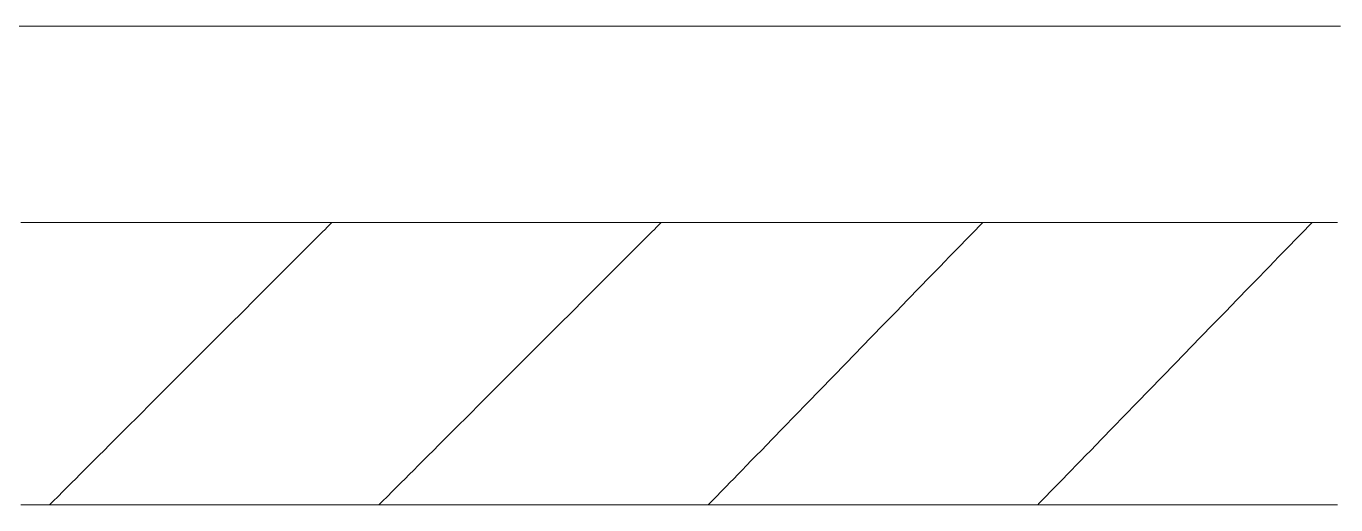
# Model space of a CAD drawing. Header units: millimetres. Extents: x -62 to 0, y 0 to 70.
# Drawn here: x -20.92 to -13.85, y 46.22 to 48.8 of the extents above; entities that cross this region are included whole.
import ezdxf

# ---------------------------------------------------------------- set-up
doc = ezdxf.new("R2010")
doc.units = ezdxf.units.MM
doc.header["$MEASUREMENT"] = 0
doc.layers.add('Layer 1', color=7, linetype='Continuous')

msp = doc.modelspace()

# ---------------------------------------------------------------- linework, layer by layer
at = {"layer": 'Layer 1', "lineweight": 18}
for points in [[(-13.8222, 48.7968), (-13.8809, 48.7968), (-13.9399, 48.7968), (-13.9991, 48.7968), (-14.0587, 48.7968), (-14.1184, 48.7968), (-14.1785, 48.7968), (-14.2388, 48.7968), (-14.2994, 48.7968), (-14.3602, 48.7968), (-14.4213, 48.7968), (-14.4826, 48.7968), (-14.5442, 48.7968), (-14.606, 48.7968), (-14.6681, 48.7968), (-14.7304, 48.7968), (-14.7929, 48.7968), (-14.8557, 48.7968), (-14.9188, 48.7968), (-14.982, 48.7968), (-15.0455, 48.7968), (-15.1092, 48.7968), (-15.1732, 48.7968), (-15.2374, 48.7968), (-15.3018, 48.7968), (-15.3664, 48.7968), (-15.4312, 48.7968), (-15.4963, 48.7968), (-15.5615, 48.7968), (-15.627, 48.7968), (-15.6927, 48.7968), (-15.7586, 48.7968), (-15.8247, 48.7968), (-15.891, 48.7968), (-15.9574, 48.7968), (-16.0241, 48.7968), (-16.091, 48.7968), (-16.1581, 48.7968), (-16.2254, 48.7968), (-16.2928, 48.7968), (-16.3605, 48.7968), (-16.4283, 48.7968), (-16.4963, 48.7968), (-16.5645, 48.7968), (-16.6328, 48.7968), (-16.7014, 48.7968), (-16.7701, 48.7968), (-16.8389, 48.7968), (-16.908, 48.7968), (-16.9772, 48.7968), (-17.0466, 48.7968), (-17.1161, 48.7968), (-17.1858, 48.7968), (-17.2556, 48.7968), (-17.3256, 48.7968), (-17.3958, 48.7968), (-17.4661, 48.7968), (-17.5365, 48.7968), (-17.6071, 48.7968), (-17.6778, 48.7968), (-17.7487, 48.7968), (-17.8197, 48.7968), (-17.8909, 48.7968), (-17.9621, 48.7968), (-18.0335, 48.7968), (-18.1051, 48.7968), (-18.1767, 48.7968), (-18.2485, 48.7968), (-18.3204, 48.7968), (-18.3924, 48.7968), (-18.4646, 48.7968), (-18.5368, 48.7968), (-18.6092, 48.7968), (-18.6817, 48.7968), (-18.7543, 48.7968), (-18.8998, 48.7968), (-19.0457, 48.7968), (-19.1919, 48.7968), (-19.3386, 48.7968), (-19.4856, 48.7968), (-19.6329, 48.7968), (-19.7805, 48.7968), (-19.9284, 48.7968), (-20.0766, 48.7968), (-20.2251, 48.7968), (-20.3738, 48.7968), (-20.5227, 48.7968), (-20.6718, 48.7968), (-20.8211, 48.7968), (-20.9706, 48.7968)], [(-20.95, 47.7387), (-20.8903, 47.7387), (-20.8307, 47.7387), (-20.7712, 47.7387), (-20.7118, 47.7387), (-20.6525, 47.7387), (-20.5932, 47.7387), (-20.5341, 47.7387), (-20.475, 47.7387), (-20.4161, 47.7387), (-20.3572, 47.7387), (-20.2985, 47.7387), (-20.2398, 47.7387), (-20.1813, 47.7387), (-20.1229, 47.7387), (-20.0645, 47.7387), (-20.0063, 47.7387), (-19.9482, 47.7387), (-19.8902, 47.7387), (-19.8324, 47.7387), (-19.7746, 47.7387), (-19.717, 47.7387), (-19.6595, 47.7387), (-19.6021, 47.7387), (-19.5448, 47.7387), (-19.4877, 47.7387), (-19.4307, 47.7387), (-19.3738, 47.7387), (-19.3171, 47.7387), (-19.2605, 47.7387), (-19.204, 47.7387), (-19.1758, 47.7387), (-19.1477, 47.7387), (-19.1196, 47.7387), (-19.0915, 47.7387), (-19.0634, 47.7387), (-19.0354, 47.7387), (-19.0075, 47.7387), (-18.9795, 47.7387), (-18.9517, 47.7387), (-18.9238, 47.7387), (-18.896, 47.7387), (-18.8682, 47.7387), (-18.8404, 47.7387), (-18.8127, 47.7387), (-18.7851, 47.7387), (-18.7574, 47.7387), (-18.7298, 47.7387), (-18.7023, 47.7387), (-18.6748, 47.7387), (-18.6473, 47.7387), (-18.6199, 47.7387), (-18.5925, 47.7387), (-18.5651, 47.7387), (-18.5378, 47.7387), (-18.5105, 47.7387), (-18.4833, 47.7387), (-18.4561, 47.7387), (-18.4289, 47.7387), (-18.4018, 47.7387), (-18.3747, 47.7387), (-18.3477, 47.7387), (-18.3207, 47.7387), (-18.2938, 47.7387), (-18.2669, 47.7387), (-18.24, 47.7387), (-18.2132, 47.7387), (-18.1864, 47.7387), (-18.1597, 47.7387), (-18.133, 47.7387), (-18.1064, 47.7387), (-18.0798, 47.7387), (-18.0532, 47.7387), (-18.0267, 47.7387), (-18.0002, 47.7387), (-17.9738, 47.7387), (-17.9474, 47.7387), (-17.9211, 47.7387), (-17.8948, 47.7387), (-17.8686, 47.7387), (-17.8424, 47.7387), (-17.8163, 47.7387), (-17.7902, 47.7387), (-17.7641, 47.7387), (-17.7381, 47.7387), (-17.7121, 47.7387), (-17.6862, 47.7387), (-17.6604, 47.7387), (-17.6346, 47.7387), (-17.6088, 47.7387), (-17.5831, 47.7387), (-17.5574, 47.7387), (-17.5318, 47.7387), (-17.5062, 47.7387), (-17.4807, 47.7387), (-17.4552, 47.7387), (-17.4298, 47.7387), (-17.4045, 47.7387), (-17.3791, 47.7387), (-17.3539, 47.7387), (-17.3287, 47.7387), (-17.3035, 47.7387), (-17.2784, 47.7387), (-17.2533, 47.7387), (-17.2283, 47.7387), (-17.2033, 47.7387), (-17.1784, 47.7387), (-17.1536, 47.7387), (-17.1288, 47.7387), (-17.104, 47.7387), (-17.0793, 47.7387), (-17.0547, 47.7387), (-17.0301, 47.7387), (-17.0056, 47.7387), (-16.9811, 47.7387), (-16.9567, 47.7387), (-16.9323, 47.7387), (-16.908, 47.7387), (-16.8837, 47.7387), (-16.8595, 47.7387), (-16.8354, 47.7387), (-16.8113, 47.7387), (-16.7872, 47.7387), (-16.7633, 47.7387), (-16.7393, 47.7387), (-16.7155, 47.7387), (-16.6917, 47.7387), (-16.6679, 47.7387), (-16.6442, 47.7387), (-16.6206, 47.7387), (-16.597, 47.7387), (-16.5735, 47.7387), (-16.55, 47.7387), (-16.5266, 47.7387), (-16.5033, 47.7387), (-16.48, 47.7387), (-16.4568, 47.7387), (-16.4336, 47.7387), (-16.4105, 47.7387), (-16.3874, 47.7387), (-16.3644, 47.7387), (-16.3415, 47.7387), (-16.3187, 47.7387), (-16.2958, 47.7387), (-16.2731, 47.7387), (-16.2504, 47.7387), (-16.2278, 47.7387), (-16.2052, 47.7387), (-16.1828, 47.7387), (-16.1603, 47.7387), (-16.1379, 47.7387), (-16.1156, 47.7387), (-16.0934, 47.7387), (-16.0712, 47.7387), (-16.0491, 47.7387), (-16.027, 47.7387), (-16.0051, 47.7387), (-15.9831, 47.7387), (-15.9613, 47.7387), (-15.9395, 47.7387), (-15.9177, 47.7387), (-15.8961, 47.7387), (-15.8745, 47.7387), (-15.8529, 47.7387), (-15.8315, 47.7387), (-15.8101, 47.7387), (-15.7887, 47.7387), (-15.7675, 47.7387), (-15.7463, 47.7387), (-15.7251, 47.7387), (-15.7041, 47.7387), (-15.6831, 47.7387), (-15.6621, 47.7387), (-15.6413, 47.7387), (-15.6205, 47.7387), (-15.5997, 47.7387), (-15.5791, 47.7387), (-15.5585, 47.7387), (-15.538, 47.7387), (-15.5175, 47.7387), (-15.4971, 47.7387), (-15.4768, 47.7387), (-15.4566, 47.7387), (-15.4364, 47.7387), (-15.4163, 47.7387), (-15.3963, 47.7387), (-15.3763, 47.7387), (-15.3564, 47.7387), (-15.3366, 47.7387), (-15.3169, 47.7387), (-15.2972, 47.7387), (-15.2776, 47.7387), (-15.2581, 47.7387), (-15.2386, 47.7387), (-15.2193, 47.7387), (-15.2, 47.7387), (-15.1807, 47.7387), (-15.1616, 47.7387), (-15.1425, 47.7387), (-15.1235, 47.7387), (-15.1045, 47.7387), (-15.0857, 47.7387), (-15.0669, 47.7387), (-15.0482, 47.7387), (-15.0295, 47.7387), (-15.011, 47.7387), (-14.9925, 47.7387), (-14.9741, 47.7387), (-14.9557, 47.7387), (-14.9375, 47.7387), (-14.9193, 47.7387), (-14.9012, 47.7387), (-14.8832, 47.7387), (-14.8652, 47.7387), (-14.8474, 47.7387), (-14.8296, 47.7387), (-14.8118, 47.7387), (-14.7942, 47.7387), (-14.7767, 47.7387), (-14.7592, 47.7387), (-14.7418, 47.7387), (-14.7245, 47.7387), (-14.7072, 47.7387), (-14.6901, 47.7387), (-14.673, 47.7387), (-14.656, 47.7387), (-14.639, 47.7387), (-14.6222, 47.7387), (-14.6055, 47.7387), (-14.5888, 47.7387), (-14.5722, 47.7387), (-14.5557, 47.7387), (-14.5392, 47.7387), (-14.5229, 47.7387), (-14.5066, 47.7387), (-14.4904, 47.7387), (-14.4743, 47.7387), (-14.4583, 47.7387), (-14.4424, 47.7387), (-14.4265, 47.7387), (-14.4108, 47.7387), (-14.3951, 47.7387), (-14.3795, 47.7387), (-14.364, 47.7387), (-14.3485, 47.7387), (-14.3332, 47.7387), (-14.3179, 47.7387), (-14.3027, 47.7387), (-14.2877, 47.7387), (-14.2727, 47.7387), (-14.2577, 47.7387), (-14.2429, 47.7387), (-14.2282, 47.7387), (-14.2135, 47.7387), (-14.1989, 47.7387), (-14.1845, 47.7387), (-14.1701, 47.7387), (-14.1557, 47.7387), (-14.1415, 47.7387), (-14.1274, 47.7387), (-14.1134, 47.7387), (-14.0994, 47.7387), (-14.0855, 47.7387), (-14.0718, 47.7387), (-14.0581, 47.7387), (-14.0445, 47.7387), (-14.031, 47.7387), (-14.0176, 47.7387), (-14.0042, 47.7387), (-13.991, 47.7387), (-13.9778, 47.7387), (-13.9648, 47.7387), (-13.9518, 47.7387), (-13.939, 47.7387), (-13.9262, 47.7387), (-13.9135, 47.7387), (-13.9009, 47.7387), (-13.8884, 47.7387), (-13.876, 47.7387), (-13.8637, 47.7387), (-13.8514, 47.7387), (-13.8393, 47.7387)], [(-19.2691, 47.7387), (-19.2702, 47.7376), (-19.2735, 47.7343), (-19.2788, 47.729), (-19.2862, 47.7216), (-19.2956, 47.7123), (-19.3068, 47.701), (-19.3198, 47.688), (-19.3346, 47.6732), (-19.3511, 47.6568), (-19.3691, 47.6387), (-19.3887, 47.6192), (-19.4098, 47.5981), (-19.4322, 47.5757), (-19.456, 47.5519), (-19.4811, 47.5269), (-19.5073, 47.5007), (-19.5346, 47.4733), (-19.563, 47.445), (-19.5924, 47.4156), (-19.6227, 47.3853), (-19.6857, 47.3224), (-19.7515, 47.2567), (-19.8195, 47.1887), (-19.8892, 47.119), (-20.0313, 46.977), (-20.1735, 46.8349), (-20.2432, 46.7652), (-20.3112, 46.6972), (-20.377, 46.6315), (-20.44, 46.5686), (-20.4703, 46.5383), (-20.4997, 46.5089), (-20.5281, 46.4806), (-20.5554, 46.4532), (-20.5816, 46.427), (-20.6067, 46.402), (-20.6305, 46.3782), (-20.6529, 46.3558), (-20.674, 46.3347), (-20.6936, 46.3152), (-20.7116, 46.2971), (-20.7281, 46.2807), (-20.7429, 46.2659), (-20.7559, 46.2529), (-20.7671, 46.2416), (-20.7765, 46.2323), (-20.7839, 46.2249), (-20.7892, 46.2196), (-20.7925, 46.2163), (-20.7936, 46.2152)], [(-17.4904, 47.7387), (-17.4915, 47.7376), (-17.4948, 47.7343), (-17.5001, 47.729), (-17.5075, 47.7216), (-17.5169, 47.7123), (-17.5281, 47.701), (-17.5411, 47.688), (-17.5559, 47.6732), (-17.5724, 47.6568), (-17.5904, 47.6387), (-17.61, 47.6192), (-17.6311, 47.5981), (-17.6536, 47.5757), (-17.6773, 47.5519), (-17.7024, 47.5269), (-17.7286, 47.5007), (-17.756, 47.4733), (-17.7844, 47.445), (-17.8137, 47.4156), (-17.844, 47.3853), (-17.907, 47.3224), (-17.9728, 47.2567), (-18.0408, 47.1887), (-18.1105, 47.119), (-18.2527, 46.977), (-18.3949, 46.8349), (-18.4646, 46.7652), (-18.5326, 46.6972), (-18.5984, 46.6315), (-18.6614, 46.5686), (-18.6917, 46.5383), (-18.721, 46.5089), (-18.7494, 46.4806), (-18.7768, 46.4532), (-18.803, 46.427), (-18.8281, 46.402), (-18.8518, 46.3782), (-18.8743, 46.3558), (-18.8954, 46.3347), (-18.915, 46.3152), (-18.933, 46.2971), (-18.9495, 46.2807), (-18.9643, 46.2659), (-18.9773, 46.2529), (-18.9885, 46.2416), (-18.9979, 46.2323), (-19.0053, 46.2249), (-19.0106, 46.2196), (-19.0139, 46.2163), (-19.015, 46.2152)], [(-15.754, 47.7387), (-15.7551, 47.7376), (-15.7583, 47.7343), (-15.7635, 47.729), (-15.7706, 47.7216), (-15.7797, 47.7123), (-15.7906, 47.701), (-15.8033, 47.688), (-15.8177, 47.6732), (-15.8337, 47.6568), (-15.8513, 47.6387), (-15.8703, 47.6192), (-15.8908, 47.5981), (-15.9126, 47.5757), (-15.9358, 47.5519), (-15.9601, 47.5269), (-15.9856, 47.5007), (-16.0122, 47.4733), (-16.0398, 47.445), (-16.0978, 47.3853), (-16.159, 47.3224), (-16.223, 47.2567), (-16.2891, 47.1887), (-16.3569, 47.119), (-16.4951, 46.977), (-16.6334, 46.8349), (-16.7012, 46.7652), (-16.7673, 46.6972), (-16.8313, 46.6315), (-16.8925, 46.5686), (-16.9505, 46.5089), (-16.9781, 46.4806), (-17.0047, 46.4532), (-17.0302, 46.427), (-17.0545, 46.402), (-17.0777, 46.3782), (-17.0995, 46.3558), (-17.12, 46.3347), (-17.139, 46.3152), (-17.1566, 46.2971), (-17.1726, 46.2807), (-17.187, 46.2659), (-17.1997, 46.2529), (-17.2106, 46.2416), (-17.2197, 46.2323), (-17.2268, 46.2249), (-17.232, 46.2196), (-17.2352, 46.2163), (-17.2363, 46.2152)], [(-13.9753, 47.7387), (-13.9764, 47.7376), (-13.9796, 47.7343), (-13.9848, 47.729), (-13.9919, 47.7216), (-14.001, 47.7123), (-14.0119, 47.701), (-14.0246, 47.688), (-14.039, 47.6732), (-14.055, 47.6568), (-14.0726, 47.6387), (-14.0916, 47.6192), (-14.1121, 47.5981), (-14.1339, 47.5757), (-14.1571, 47.5519), (-14.1814, 47.5269), (-14.2069, 47.5007), (-14.2335, 47.4733), (-14.2611, 47.445), (-14.3191, 47.3853), (-14.3803, 47.3224), (-14.4443, 47.2567), (-14.5104, 47.1887), (-14.5782, 47.119), (-14.7164, 46.977), (-14.8547, 46.8349), (-14.9225, 46.7652), (-14.9886, 46.6972), (-15.0526, 46.6315), (-15.1138, 46.5686), (-15.1718, 46.5089), (-15.1994, 46.4806), (-15.226, 46.4532), (-15.2515, 46.427), (-15.2758, 46.402), (-15.299, 46.3782), (-15.3208, 46.3558), (-15.3413, 46.3347), (-15.3603, 46.3152), (-15.3779, 46.2971), (-15.3939, 46.2807), (-15.4083, 46.2659), (-15.421, 46.2529), (-15.4319, 46.2416), (-15.441, 46.2323), (-15.4481, 46.2249), (-15.4533, 46.2196), (-15.4565, 46.2163), (-15.4576, 46.2152)], [(-13.8393, 46.2152), (-13.8514, 46.2152), (-13.8637, 46.2152), (-13.876, 46.2152), (-13.8884, 46.2152), (-13.9009, 46.2152), (-13.9135, 46.2152), (-13.9262, 46.2152), (-13.939, 46.2152), (-13.9518, 46.2152), (-13.9648, 46.2152), (-13.9778, 46.2152), (-13.991, 46.2152), (-14.0042, 46.2152), (-14.0176, 46.2152), (-14.031, 46.2152), (-14.0445, 46.2152), (-14.0581, 46.2152), (-14.0718, 46.2152), (-14.0855, 46.2152), (-14.0994, 46.2152), (-14.1134, 46.2152), (-14.1274, 46.2152), (-14.1415, 46.2152), (-14.1557, 46.2152), (-14.1701, 46.2152), (-14.1845, 46.2152), (-14.1989, 46.2152), (-14.2135, 46.2152), (-14.2282, 46.2152), (-14.2429, 46.2152), (-14.2577, 46.2152), (-14.2727, 46.2152), (-14.2877, 46.2152), (-14.3027, 46.2152), (-14.3179, 46.2152), (-14.3332, 46.2152), (-14.3485, 46.2152), (-14.364, 46.2152), (-14.3795, 46.2152), (-14.3951, 46.2152), (-14.4108, 46.2152), (-14.4265, 46.2152), (-14.4424, 46.2152), (-14.4583, 46.2152), (-14.4743, 46.2152), (-14.4904, 46.2152), (-14.5066, 46.2152), (-14.5229, 46.2152), (-14.5392, 46.2152), (-14.5557, 46.2152), (-14.5722, 46.2152), (-14.5888, 46.2152), (-14.6055, 46.2152), (-14.6222, 46.2152), (-14.639, 46.2152), (-14.656, 46.2152), (-14.673, 46.2152), (-14.6901, 46.2152), (-14.7072, 46.2152), (-14.7245, 46.2152), (-14.7418, 46.2152), (-14.7592, 46.2152), (-14.7767, 46.2152), (-14.7942, 46.2152), (-14.8118, 46.2152), (-14.8296, 46.2152), (-14.8474, 46.2152), (-14.8652, 46.2152), (-14.8832, 46.2152), (-14.9012, 46.2152), (-14.9193, 46.2152), (-14.9375, 46.2152), (-14.9557, 46.2152), (-14.9741, 46.2152), (-14.9925, 46.2152), (-15.011, 46.2152), (-15.0295, 46.2152), (-15.0482, 46.2152), (-15.0669, 46.2152), (-15.0857, 46.2152), (-15.1045, 46.2152), (-15.1235, 46.2152), (-15.1425, 46.2152), (-15.1616, 46.2152), (-15.1807, 46.2152), (-15.2, 46.2152), (-15.2193, 46.2152), (-15.2386, 46.2152), (-15.2581, 46.2152), (-15.2776, 46.2152), (-15.2972, 46.2152), (-15.3169, 46.2152), (-15.3366, 46.2152), (-15.3564, 46.2152), (-15.3763, 46.2152), (-15.3963, 46.2152), (-15.4163, 46.2152), (-15.4364, 46.2152), (-15.4566, 46.2152), (-15.4768, 46.2152), (-15.4971, 46.2152), (-15.5175, 46.2152), (-15.538, 46.2152), (-15.5585, 46.2152), (-15.5791, 46.2152), (-15.5997, 46.2152), (-15.6205, 46.2152), (-15.6413, 46.2152), (-15.6621, 46.2152), (-15.6831, 46.2152), (-15.7041, 46.2152), (-15.7251, 46.2152), (-15.7463, 46.2152), (-15.7675, 46.2152), (-15.7887, 46.2152), (-15.8101, 46.2152), (-15.8315, 46.2152), (-15.8529, 46.2152), (-15.8745, 46.2152), (-15.8961, 46.2152), (-15.9177, 46.2152), (-15.9395, 46.2152), (-15.9613, 46.2152), (-15.9831, 46.2152), (-16.0051, 46.2152), (-16.027, 46.2152), (-16.0491, 46.2152), (-16.0712, 46.2152), (-16.0934, 46.2152), (-16.1156, 46.2152), (-16.1379, 46.2152), (-16.1603, 46.2152), (-16.1828, 46.2152), (-16.2052, 46.2152), (-16.2278, 46.2152), (-16.2504, 46.2152), (-16.2731, 46.2152), (-16.2958, 46.2152), (-16.3187, 46.2152), (-16.3415, 46.2152), (-16.3644, 46.2152), (-16.3874, 46.2152), (-16.4105, 46.2152), (-16.4336, 46.2152), (-16.4568, 46.2152), (-16.48, 46.2152), (-16.5033, 46.2152), (-16.5266, 46.2152), (-16.55, 46.2152), (-16.5735, 46.2152), (-16.597, 46.2152), (-16.6206, 46.2152), (-16.6442, 46.2152), (-16.6679, 46.2152), (-16.6917, 46.2152), (-16.7155, 46.2152), (-16.7393, 46.2152), (-16.7633, 46.2152), (-16.7872, 46.2152), (-16.8113, 46.2152), (-16.8354, 46.2152), (-16.8595, 46.2152), (-16.8837, 46.2152), (-16.908, 46.2152), (-16.9323, 46.2152), (-16.9567, 46.2152), (-16.9811, 46.2152), (-17.0056, 46.2152), (-17.0301, 46.2152), (-17.0547, 46.2152), (-17.0793, 46.2152), (-17.104, 46.2152), (-17.1288, 46.2152), (-17.1536, 46.2152), (-17.1784, 46.2152), (-17.2033, 46.2152), (-17.2283, 46.2152), (-17.2533, 46.2152), (-17.2784, 46.2152), (-17.3035, 46.2152), (-17.3287, 46.2152), (-17.3539, 46.2152), (-17.3791, 46.2152), (-17.4045, 46.2152), (-17.4298, 46.2152), (-17.4552, 46.2152), (-17.4807, 46.2152), (-17.5062, 46.2152), (-17.5318, 46.2152), (-17.5574, 46.2152), (-17.5831, 46.2152), (-17.6088, 46.2152), (-17.6346, 46.2152), (-17.6604, 46.2152), (-17.6862, 46.2152), (-17.7121, 46.2152), (-17.7381, 46.2152), (-17.7641, 46.2152), (-17.7902, 46.2152), (-17.8163, 46.2152), (-17.8424, 46.2152), (-17.8686, 46.2152), (-17.8948, 46.2152), (-17.9211, 46.2152), (-17.9474, 46.2152), (-17.9738, 46.2152), (-18.0002, 46.2152), (-18.0267, 46.2152), (-18.0532, 46.2152), (-18.0798, 46.2152), (-18.1064, 46.2152), (-18.133, 46.2152), (-18.1597, 46.2152), (-18.1864, 46.2152), (-18.2132, 46.2152), (-18.24, 46.2152), (-18.2669, 46.2152), (-18.2938, 46.2152), (-18.3207, 46.2152), (-18.3477, 46.2152), (-18.3747, 46.2152), (-18.4018, 46.2152), (-18.4289, 46.2152), (-18.4561, 46.2152), (-18.4833, 46.2152), (-18.5105, 46.2152), (-18.5378, 46.2152), (-18.5651, 46.2152), (-18.5925, 46.2152), (-18.6199, 46.2152), (-18.6473, 46.2152), (-18.6748, 46.2152), (-18.7023, 46.2152), (-18.7298, 46.2152), (-18.7574, 46.2152), (-18.7851, 46.2152), (-18.8127, 46.2152), (-18.8404, 46.2152), (-18.8682, 46.2152), (-18.896, 46.2152), (-18.9238, 46.2152), (-18.9517, 46.2152), (-18.9795, 46.2152), (-19.0075, 46.2152), (-19.0354, 46.2152), (-19.0634, 46.2152), (-19.0915, 46.2152), (-19.1196, 46.2152), (-19.1477, 46.2152), (-19.1758, 46.2152), (-19.204, 46.2152), (-19.2605, 46.2152), (-19.3171, 46.2152), (-19.3738, 46.2152), (-19.4307, 46.2152), (-19.4877, 46.2152), (-19.5448, 46.2152), (-19.6021, 46.2152), (-19.6595, 46.2152), (-19.717, 46.2152), (-19.7746, 46.2152), (-19.8324, 46.2152), (-19.8902, 46.2152), (-19.9482, 46.2152), (-20.0063, 46.2152), (-20.0645, 46.2152), (-20.1229, 46.2152), (-20.1813, 46.2152), (-20.2398, 46.2152), (-20.2985, 46.2152), (-20.3572, 46.2152), (-20.4161, 46.2152), (-20.475, 46.2152), (-20.5341, 46.2152), (-20.5932, 46.2152), (-20.6525, 46.2152), (-20.7118, 46.2152), (-20.7712, 46.2152), (-20.8307, 46.2152), (-20.8903, 46.2152), (-20.95, 46.2152)]]:
    msp.add_lwpolyline(points, dxfattribs=at)

doc.saveas('drawing.dxf')
